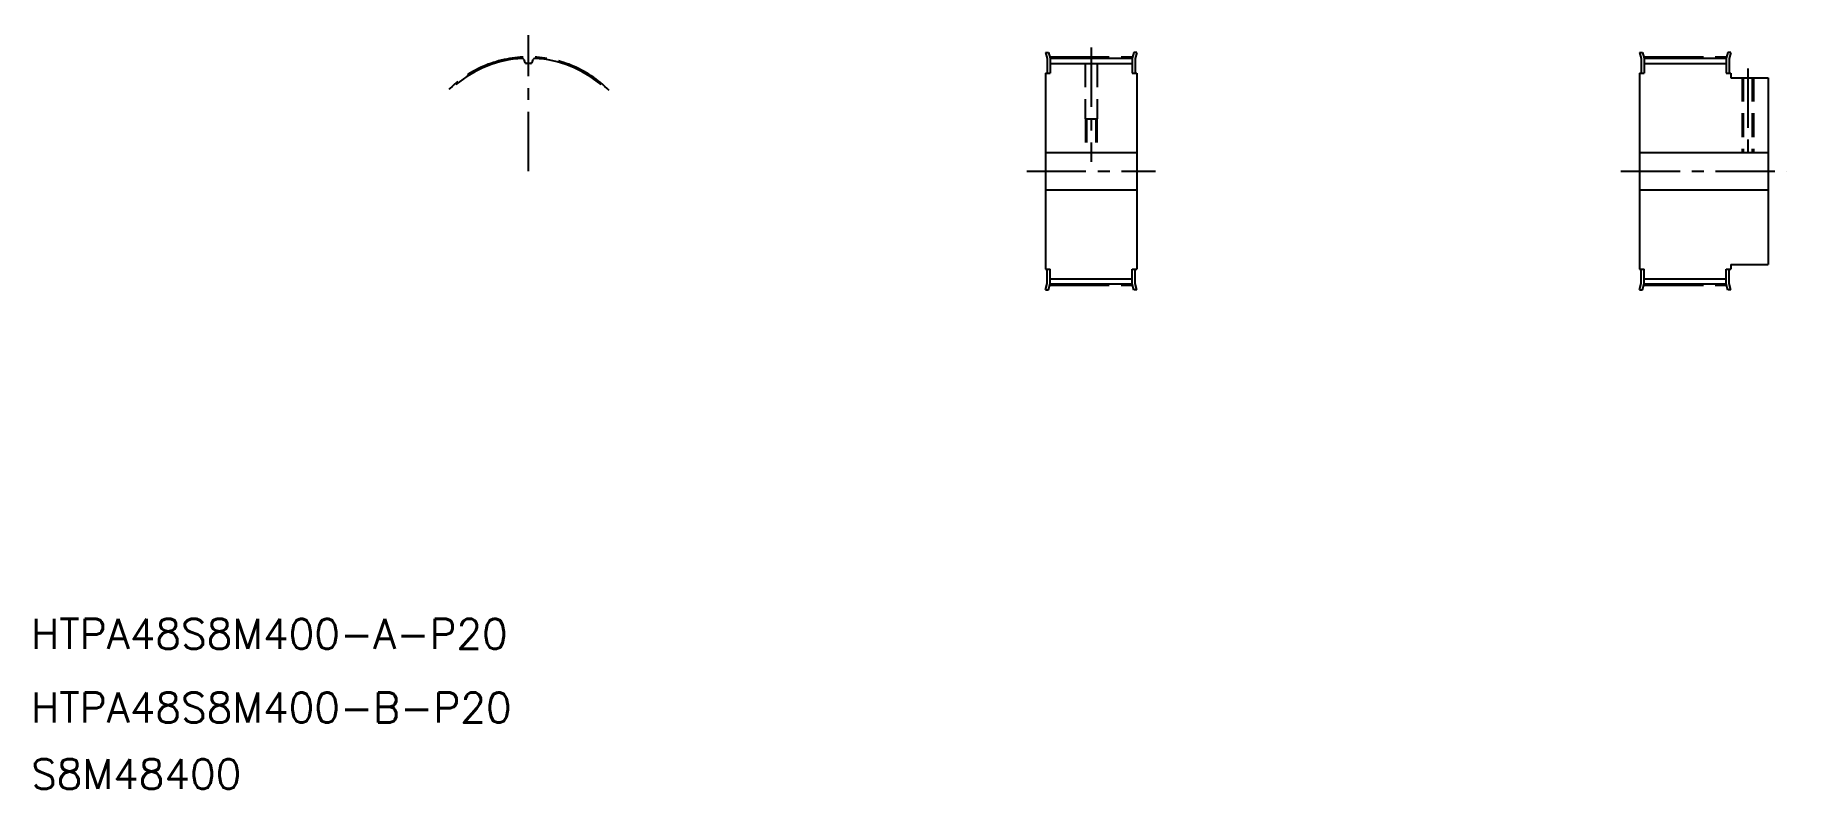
# Model space of a CAD drawing. Extents: x 52 to 990, y 50 to 454.
import ezdxf

# ---------------------------------------------------------------- set-up
doc = ezdxf.new("R2010")
doc.units = 0
doc.linetypes.add('CENTER', pattern=[50.8, 31.75, -6.35, 6.35, -6.35])
doc.linetypes.add('DASHED', pattern=[19.05, 12.7, -6.35])
doc.layers.get('0').update_dxf_attribs({"linetype": 'CONTINUOUS'})
doc.layers.add('CENTER', color=1, linetype='CENTER')
doc.styles.get("Standard").update_dxf_attribs({"font": 'txt', "bigfont": 'BIGFONT'})

msp = doc.modelspace()

# ---------------------------------------------------------------- linework, layer by layer
at = {"color": 7, "linetype": 'CONTINUOUS'}
for p, q in [((592.92, 444.28), (594.58, 444.28)), ((592.92, 444.28), (593.8, 441)), ((593.8, 441), (593.8, 433.28)), ((594.58, 444.28), (595.4, 441.21)), ((595.4, 441.21), (639.4, 441.21)), ((595.4, 441.21), (595.4, 433.28)), ((640.22, 444.28), (639.4, 441.21)), ((639.4, 441.21), (639.4, 433.28)), ((641.88, 444.28), (640.22, 444.28)), ((641.88, 444.28), (641, 441)), ((641, 441), (641, 433.28)), ((910.92, 444.28), (912.58, 444.28)), ((910.92, 444.28), (911.8, 441)), ((911.8, 441), (911.8, 433.28)), ((912.58, 444.28), (913.4, 441.21)), ((913.4, 441.21), (957.4, 441.21)), ((913.4, 441.21), (913.4, 433.28)), ((958.22, 444.28), (957.4, 441.21)), ((957.4, 441.21), (957.4, 433.28)), ((959.88, 444.28), (958.22, 444.28)), ((959.88, 444.28), (959, 441)), ((959, 441), (959, 433.28)), ((592.9, 433.28), (592.9, 328.28)), ((592.9, 433.28), (595.4, 433.28)), ((595.4, 438.38), (639.4, 438.38)), ((639.4, 433.28), (641.9, 433.28)), ((641.9, 433.28), (641.9, 328.28)), ((910.9, 433.28), (910.9, 328.28)), ((910.9, 433.28), (913.4, 433.28)), ((913.4, 438.38), (957.4, 438.38)), ((957.4, 433.28), (959.9, 433.28)), ((959.9, 433.28), (959.9, 430.78)), ((959.9, 430.78), (979.9, 430.78)), ((979.9, 430.78), (979.9, 330.78)), ((910.9, 407.03), (910.9, 407.03)), ((592.9, 390.78), (641.9, 390.78)), ((910.9, 390.78), (979.9, 390.78)), ((910.9, 380.78), (910.9, 380.78)), ((592.9, 370.78), (641.9, 370.78)), ((910.9, 370.78), (979.9, 370.78)), ((592.9, 328.28), (595.4, 328.28)), ((593.8, 320.57), (593.8, 328.28)), ((595.4, 320.35), (595.4, 328.28)), ((639.4, 320.35), (639.4, 328.28)), ((639.4, 328.28), (641.9, 328.28)), ((641, 320.57), (641, 328.28)), ((910.9, 328.28), (913.4, 328.28)), ((911.8, 320.57), (911.8, 328.28)), ((913.4, 320.35), (913.4, 328.28)), ((957.4, 328.28), (959.9, 328.28)), ((957.4, 320.35), (957.4, 328.28)), ((959, 320.57), (959, 328.28)), ((959.9, 330.78), (979.9, 330.78)), ((959.9, 330.78), (959.9, 328.28)), ((592.92, 317.28), (593.8, 320.57)), ((594.58, 317.28), (595.4, 320.35)), ((595.4, 323.18), (639.4, 323.18)), ((595.4, 320.35), (639.4, 320.35)), ((640.22, 317.28), (639.4, 320.35)), ((641.88, 317.28), (641, 320.57)), ((910.92, 317.28), (911.8, 320.57)), ((912.58, 317.28), (913.4, 320.35)), ((913.4, 323.18), (957.4, 323.18)), ((913.4, 320.35), (957.4, 320.35)), ((958.22, 317.28), (957.4, 320.35)), ((959.88, 317.28), (959, 320.57)), ((592.92, 317.28), (594.58, 317.28)), ((641.88, 317.28), (640.22, 317.28)), ((910.92, 317.28), (912.58, 317.28)), ((959.88, 317.28), (958.22, 317.28))]:
    msp.add_line(p, q, dxfattribs=at)
at = {"color": 3, "linetype": 'DASHED'}
for p, q in [((614.15, 438.38), (614.15, 408.78)), ((620.65, 438.38), (620.65, 408.78)), ((965.9, 430.78), (965.9, 390.78)), ((966.44, 430.78), (966.44, 390.78)), ((971.36, 430.78), (971.36, 390.78)), ((971.9, 430.78), (971.9, 390.78)), ((614.15, 408.78), (620.65, 408.78)), ((614.4, 408.78), (614.4, 390.78)), ((614.94, 408.78), (614.94, 390.78)), ((619.86, 408.78), (619.86, 390.78)), ((620.4, 408.78), (620.4, 390.78))]:
    msp.add_line(p, q, dxfattribs=at)
at = {"color": 7, "linetype": 'CONTINUOUS'}
for centre, radius, start, end in [((316.22, 380.78), 60.43, 93.13968, 130), ((312.95, 440.37), 0.75, 14.06463, 93.13968), ((319.49, 440.37), 0.75, 86.86032, 165.93537), ((316.22, 380.78), 60.43, 50, 86.86032), ((318.82, 441.84), 5.3, 194.06463, 218.84601), ((315, 438.77), 0.4, 218.84601, 271.20163), ((316.22, 380.78), 57.6, 90, 91.20163), ((316.22, 380.78), 57.6, 88.79837, 90), ((317.44, 438.77), 0.4, 268.79837, 321.15399), ((313.62, 441.84), 5.3, 321.15399, 345.93537)]:
    msp.add_arc(centre, radius, start, end, dxfattribs=at)
at = {"layer": 'CENTER', "color": 1, "linetype": 'CENTER'}
for p, q in [((316.22, 380.78), (316.22, 453.64)), ((595.4, 441.9), (639.4, 441.9)), ((617.4, 446.9), (617.4, 385.78)), ((913.4, 441.9), (957.4, 441.9)), ((968.9, 435.78), (968.9, 385.78)), ((582.9, 380.78), (651.9, 380.78)), ((900.9, 380.78), (989.9, 380.78)), ((595.4, 319.67), (639.4, 319.67)), ((913.4, 319.67), (957.4, 319.67))]:
    msp.add_line(p, q, dxfattribs=at)
msp.add_arc((316.22, 380.78), 61.11, 45, 135, dxfattribs=at)

# ---------------------------------------------------------------- texts
at = {"color": 7, "linetype": 'CONTINUOUS'}
for s, p in [('HTPA48S8M400-A-P20', (50, 125)), ('HTPA48S8M400-B-P20', (50, 85.57)), ('S8M48400', (50, 50))]:
    msp.add_text(s, height=16, dxfattribs=at).set_placement(p)

doc.saveas('drawing.dxf')
